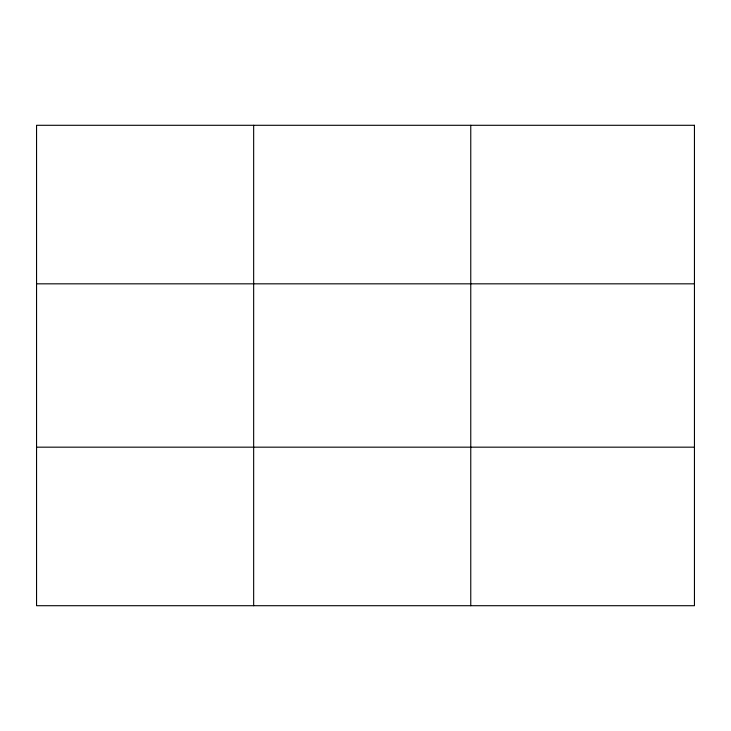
<?xml version="1.0" encoding="UTF-8"?>
<svg xmlns="http://www.w3.org/2000/svg" width="731" height="731" viewBox="0 0 731 731"><rect width="100%" height="100%" fill="white"/><g stroke="black" fill="none" stroke-linecap="round" stroke-linejoin="round"><path stroke-width="1.1" d="M253.657 125.293L253.657 605.707M470.764 125.293L470.764 605.707M36.55 283.829L694.45 283.829M36.55 447.171L694.45 447.171M694.45 125.293L694.45 605.707L36.55 605.707L36.55 125.293L694.45 125.293"/></g></svg>
